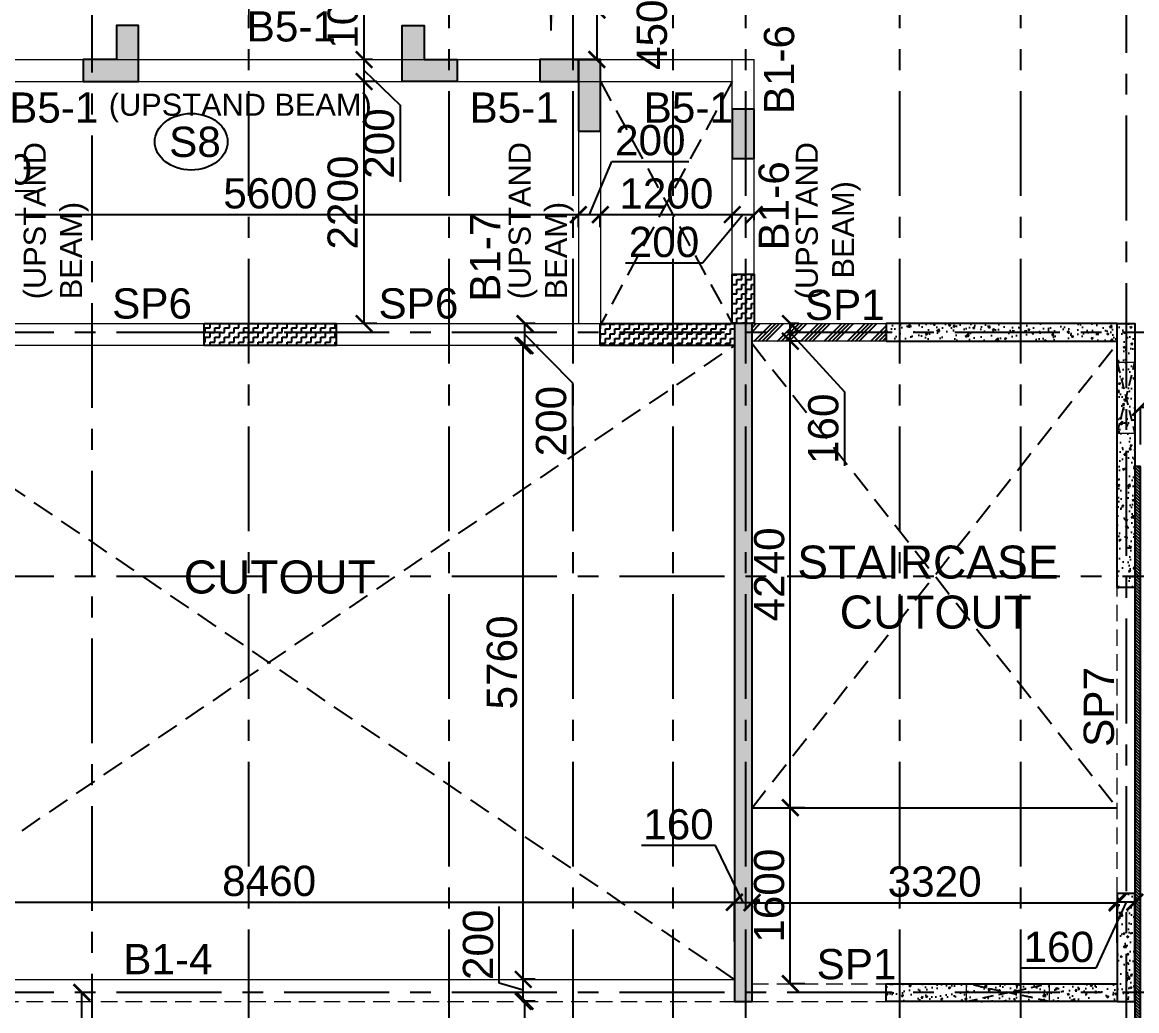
# Model space of a CAD drawing. Header units: inches. Extents: x -1898 to 127651, y -195120 to -109120.
# Drawn here: x 40878 to 51007, y -123235 to -114252 of the extents above; entities that cross this region are included whole.
import ezdxf

# ---------------------------------------------------------------- set-up
doc = ezdxf.new("R2010")
doc.units = ezdxf.units.IN
doc.header["$MEASUREMENT"] = 0
doc.linetypes.add('CENTER', pattern=[50.8, 31.75, -6.35, 6.35, -6.35])
doc.linetypes.add('Hidden', pattern=[3, 2, -1])
for name, color, linetype in [('1', 8, 'Continuous'), ('160 R.C. WALL HAT', 8, 'Continuous'), ('160 R.C.WALL', 6, 'Continuous'), ('2', 5, 'Continuous'), ('200 R.C. WALL', 8, 'Continuous'), ('200THK R.C WALL HAT', 253, 'Continuous'), ('4', 4, 'Continuous'), ('ARROW', 5, 'Continuous'), ('BEAM TEXT', 4, 'Continuous'), ('CUTOUT LINE', 2, 'Continuous'), ('DIM', 251, 'Continuous'), ('GRID', 8, 'CENTER'), ('JKEC COL', 6, 'Continuous'), ('JKEC COL HAT', 2, 'Continuous'), ('NON STRUC R.C.WALL', 6, 'Continuous'), ('SPANRAL BEAM', 3, 'Continuous')]:
    doc.layers.add(name, color=color, linetype=linetype)
for name, color, linetype, lineweight in [('BEAMS', 3, 'Continuous', 0), ('cutout', 2, 'Continuous', 5), ('SLAB CIR', 1, 'Continuous', 25), ('SLAB TXT', 3, 'Continuous', 0), ('text', 4, 'Continuous', 30)]:
    doc.layers.add(name, color=color, linetype=linetype, lineweight=lineweight)
doc.styles.add('T200', font='sanss___.ttf', dxfattribs={"height": 275})
doc.styles.add('T300', font='sanss___.ttf', dxfattribs={"height": 350})
doc.dimstyles.new('T 200', dxfattribs={"dimtxt": 275, "dimasz": 150, "dimexe": 1, "dimexo": 0, "dimgap": 50, "dimtad": 1, "dimdec": 0, "dimrnd": 5, "dimdsep": 46, "dimtxsty": 'T200', "dimblk": 'ARCHTICK', "dimcen": 2.5, "dimdle": 1, "dimclrd": 5, "dimclre": 253, "dimclrt": 1, "dimadec": 0, "dimazin": 0, "dimtfac": 1, "dimtdec": 0, "dimtmove": 2, "dimatfit": 3, "dimfxl": 0, "dimarcsym": 0})
doc.dimstyles.new('T 300', dxfattribs={"dimtxt": 275, "dimasz": 150, "dimexe": 1, "dimexo": 0, "dimgap": 50, "dimtad": 1, "dimdec": 0, "dimrnd": 5, "dimdsep": 46, "dimtxsty": 'T200', "dimblk": 'ARCHTICK', "dimcen": 2.5, "dimdle": 1, "dimclrd": 5, "dimclre": 253, "dimclrt": 4, "dimadec": 0, "dimazin": 0, "dimtfac": 1, "dimtdec": 0, "dimtmove": 2, "dimatfit": 3, "dimfxl": 0, "dimarcsym": 0})
pattern_1 = [(50, (2184721.52, 112605.64), (179.315046, -15.688034), [18.75, -206.25]), (355, (2184721.52, 112605.64), (-34.687833, 188.048033), [15, -165]), (100.451444, (2184736.47, 112604.33), (144.627212, 172.359998), [15.935048, -175.285528]), (46.1842, (2184721.52, 112655.64), (266.810333, -41.37982), [28.125, -309.375]), (96.635635, (2184743.76, 112652.2), (233.665486, 243.52965), [23.902586, -262.92844]), (351.184164, (2184721.52, 112655.64), (233.665486, 243.52965), [22.5, -247.5]), (21, (2184746.52, 112643.14), (149.226763, -100.654723), [18.75, -206.25]), (326, (2184746.52, 112643.14), (60.828833, 181.287511), [15, -165]), (71.451445, (2184758.96, 112634.75), (210.055594, 80.632788), [15.935047, -175.285528]), (37.5, (2184721.524, 112605.64), (3.0399638, 83.2234635), [0, -163, 0, -167.5, 0, -165.625]), (7.5, (2184721.52, 112605.64), (65.7673844, 98.602928), [0, -95.5, 0, -159.25, 0, -63.125]), (327.5, (2184665.774, 112605.64), (133.455609, -5.638718), [0, -62.5, 0, -195, 0, -258.75]), (317.5, (2184640.77, 112605.64), (145.7965423, 25.0262456), [0, -81.25, 0, -129.5, 0, -183.75])]

# ---------------------------------------------------------------- blocks, each defined once
blk = doc.blocks.new('_ARCHTICK')
at = {"color": 0, "linetype": 'ByBlock', "const_width": 0.15}
blk.add_lwpolyline([(-0.5, -0.5), (0.5, 0.5)], dxfattribs=at)
blk = doc.blocks.new('*D24')
at = {"layer": 'Defpoints', "color": 0}
for p in [(47351, -122248), (38892, -122591, 15), (47351, -122606)]:
    blk.add_point(p, dxfattribs=at)
at = {"layer": 'DIM', "color": 5, "lineweight": -2}
blk.add_line((38891, -122248), (47352, -122248), dxfattribs=at)
at = {"layer": 'DIM', "color": 253, "lineweight": -2}
for p, q in [((38892, -122591), (38892, -122247)), ((47351, -122606), (47351, -122247))]:
    blk.add_line(p, q, dxfattribs=at)
at = {"layer": 'DIM', "color": 5, "lineweight": -2, "xscale": 150, "yscale": 150, "zscale": 150, "rotation": 180}
blk.add_blockref('_ARCHTICK', (38892, -122248), dxfattribs=at)
at = {"layer": 'DIM', "color": 5, "lineweight": -2, "xscale": 150, "yscale": 150, "zscale": 150}
blk.add_blockref('_ARCHTICK', (47351, -122248), dxfattribs=at)
at = {"layer": 'DIM', "color": 1, "insert": (43122, -122057), "char_height": 275, "attachment_point": 5, "style": 'T200'}
blk.add_mtext('8460', dxfattribs=at)
blk = doc.blocks.new('*D25')
at = {"layer": 'Defpoints', "color": 0}
for p in [(47511, -122251), (47351, -122606, 15), (47511, -122610, 15)]:
    blk.add_point(p, dxfattribs=at)
at = {"layer": 'DIM', "color": 5, "lineweight": -2}
for p, q in [((47178, -121735), (46506, -121735)), ((47431, -122251), (47178, -121735)), ((47350, -122251), (47512, -122251))]:
    blk.add_line(p, q, dxfattribs=at)
at = {"layer": 'DIM', "color": 253, "lineweight": -2}
for p, q in [((47351, -122606), (47351, -122250)), ((47511, -122610), (47511, -122250))]:
    blk.add_line(p, q, dxfattribs=at)
at = {"layer": 'DIM', "color": 5, "lineweight": -2, "xscale": 150, "yscale": 150, "zscale": 150, "rotation": 180}
blk.add_blockref('_ARCHTICK', (47351, -122251), dxfattribs=at)
at = {"layer": 'DIM', "color": 5, "lineweight": -2, "xscale": 150, "yscale": 150, "zscale": 150}
blk.add_blockref('_ARCHTICK', (47511, -122251), dxfattribs=at)
at = {"layer": 'DIM', "color": 1, "insert": (46842, -121543), "char_height": 275, "attachment_point": 5, "style": 'T200'}
blk.add_mtext('160', dxfattribs=at)
blk = doc.blocks.new('*D26')
at = {"layer": 'Defpoints', "color": 0}
for p in [(50831, -122255), (47511, -122610, 15), (50831, -122617, 15)]:
    blk.add_point(p, dxfattribs=at)
at = {"layer": 'DIM', "color": 5, "lineweight": -2}
blk.add_line((47510, -122255), (50832, -122255), dxfattribs=at)
at = {"layer": 'DIM', "color": 253, "lineweight": -2}
for p, q in [((47511, -122610), (47511, -122254)), ((50831, -122617), (50831, -122254))]:
    blk.add_line(p, q, dxfattribs=at)
at = {"layer": 'DIM', "color": 5, "lineweight": -2, "xscale": 150, "yscale": 150, "zscale": 150, "rotation": 180}
blk.add_blockref('_ARCHTICK', (47511, -122255), dxfattribs=at)
at = {"layer": 'DIM', "color": 5, "lineweight": -2, "xscale": 150, "yscale": 150, "zscale": 150}
blk.add_blockref('_ARCHTICK', (50831, -122255), dxfattribs=at)
at = {"layer": 'DIM', "color": 1, "insert": (49171, -122063), "char_height": 275, "attachment_point": 5, "style": 'T200'}
blk.add_mtext('3320', dxfattribs=at)
blk = doc.blocks.new('*D70')
at = {"layer": 'Defpoints', "color": 0}
for p in [(50831, -122248), (50831, -122591, 15), (50991, -122577, 15)]:
    blk.add_point(p, dxfattribs=at)
at = {"layer": 'DIM', "color": 5, "lineweight": -2}
for p, q in [((50911, -122248), (50635, -122849)), ((50992, -122248), (50830, -122248)), ((50635, -122849), (49963, -122849))]:
    blk.add_line(p, q, dxfattribs=at)
at = {"layer": 'DIM', "color": 253, "lineweight": -2}
for p, q in [((50831, -122591), (50831, -122247)), ((50991, -122577), (50991, -122247))]:
    blk.add_line(p, q, dxfattribs=at)
at = {"layer": 'DIM', "color": 5, "lineweight": -2, "xscale": 150, "yscale": 150, "zscale": 150, "rotation": 180}
blk.add_blockref('_ARCHTICK', (50831, -122248), dxfattribs=at)
at = {"layer": 'DIM', "color": 5, "lineweight": -2, "xscale": 150, "yscale": 150, "zscale": 150}
blk.add_blockref('_ARCHTICK', (50991, -122248), dxfattribs=at)
at = {"layer": 'DIM', "color": 1, "insert": (50299, -122657), "char_height": 275, "attachment_point": 5, "style": 'T200'}
blk.add_mtext('160', dxfattribs=at)
blk = doc.blocks.new('*D619')
at = {"layer": 'Defpoints', "color": 0}
for p in [(51041, -117752), (51041, -118090, -15), (51201, -118290, 15)]:
    blk.add_point(p, dxfattribs=at)
at = {"layer": 'DIM', "color": 5, "lineweight": -2}
for p, q in [((51121, -117752), (51505, -117070)), ((51505, -117070), (52177, -117070)), ((51202, -117752), (51040, -117752))]:
    blk.add_line(p, q, dxfattribs=at)
at = {"layer": 'DIM', "color": 253, "lineweight": -2}
for p, q in [((51041, -118090), (51041, -117751)), ((51201, -118290), (51201, -117751))]:
    blk.add_line(p, q, dxfattribs=at)
at = {"layer": 'DIM', "color": 5, "lineweight": -2, "xscale": 150, "yscale": 150, "zscale": 150, "rotation": 180}
blk.add_blockref('_ARCHTICK', (51041, -117752), dxfattribs=at)
at = {"layer": 'DIM', "color": 5, "lineweight": -2, "xscale": 150, "yscale": 150, "zscale": 150}
blk.add_blockref('_ARCHTICK', (51201, -117752), dxfattribs=at)
at = {"layer": 'DIM', "color": 1, "insert": (51841, -116878), "char_height": 275, "attachment_point": 5, "style": 'T200'}
blk.add_mtext('160', dxfattribs=at)
blk = doc.blocks.new('*D631')
at = {"layer": 'Defpoints', "color": 0}
for p in [(45447, -123150), (45540, -123150, 15), (45522, -125150, 15)]:
    blk.add_point(p, dxfattribs=at)
at = {"layer": 'DIM', "color": 253, "lineweight": -2}
for p, q in [((45540, -123150), (45446, -123150)), ((45522, -125150), (45446, -125150))]:
    blk.add_line(p, q, dxfattribs=at)
at = {"layer": 'DIM', "color": 5, "lineweight": -2}
blk.add_line((45447, -125151), (45447, -123149), dxfattribs=at)
at = {"layer": 'DIM', "color": 5, "lineweight": -2, "xscale": 150, "yscale": 150, "zscale": 150}
for p, rotation in [((45447, -123150), 90), ((45447, -125150), 270)]:
    blk.add_blockref('_ARCHTICK', p, dxfattribs=dict(at, rotation=rotation))
at = {"layer": 'DIM', "color": 1, "insert": (45255, -124150), "char_height": 275, "attachment_point": 5, "rotation": 90, "style": 'T200'}
blk.add_mtext('2000', dxfattribs=at)
blk = doc.blocks.new('*D632')
at = {"layer": 'Defpoints', "color": 0}
for p in [(45431, -122950), (45540, -122950, 15), (45540, -123150, 15)]:
    blk.add_point(p, dxfattribs=at)
at = {"layer": 'DIM', "color": 5, "lineweight": -2}
for p, q in [((45214, -122985), (45214, -122287)), ((45431, -123151), (45431, -122949)), ((45431, -123050), (45214, -122985))]:
    blk.add_line(p, q, dxfattribs=at)
at = {"layer": 'DIM', "color": 253, "lineweight": -2}
for p, q in [((45540, -122950), (45430, -122950)), ((45540, -123150), (45430, -123150))]:
    blk.add_line(p, q, dxfattribs=at)
at = {"layer": 'DIM', "color": 5, "lineweight": -2, "xscale": 150, "yscale": 150, "zscale": 150}
for p, rotation in [((45431, -122950), 90), ((45431, -123150), 270)]:
    blk.add_blockref('_ARCHTICK', p, dxfattribs=dict(at, rotation=rotation))
at = {"layer": 'DIM', "color": 1, "insert": (45022, -122636), "char_height": 275, "attachment_point": 5, "rotation": 90, "style": 'T200'}
blk.add_mtext('200', dxfattribs=at)
blk = doc.blocks.new('*D633')
at = {"layer": 'Defpoints', "color": 0}
for p in [(45431, -117190), (45570, -117190, 15), (45540, -122950, 15)]:
    blk.add_point(p, dxfattribs=at)
at = {"layer": 'DIM', "color": 253, "lineweight": -2}
for p, q in [((45570, -117190), (45430, -117190)), ((45540, -122950), (45430, -122950))]:
    blk.add_line(p, q, dxfattribs=at)
at = {"layer": 'DIM', "color": 5, "lineweight": -2}
blk.add_line((45431, -122951), (45431, -117189), dxfattribs=at)
at = {"layer": 'DIM', "color": 5, "lineweight": -2, "xscale": 150, "yscale": 150, "zscale": 150}
for p, rotation in [((45431, -117190), 90), ((45431, -122950), 270)]:
    blk.add_blockref('_ARCHTICK', p, dxfattribs=dict(at, rotation=rotation))
at = {"layer": 'DIM', "color": 1, "insert": (45239, -120070), "char_height": 275, "attachment_point": 5, "rotation": 90, "style": 'T200'}
blk.add_mtext('5760', dxfattribs=at)
blk = doc.blocks.new('*D634')
at = {"layer": 'Defpoints', "color": 0}
for p in [(45447, -116990), (45541, -116990, 15), (45570, -117190, 15)]:
    blk.add_point(p, dxfattribs=at)
at = {"layer": 'DIM', "color": 253, "lineweight": -2}
for p, q in [((45541, -116990), (45446, -116990)), ((45570, -117190), (45446, -117190))]:
    blk.add_line(p, q, dxfattribs=at)
at = {"layer": 'DIM', "color": 5, "lineweight": -2}
for p, q in [((45447, -117191), (45447, -116989)), ((45447, -117090), (45878, -117528)), ((45878, -117528), (45878, -118227))]:
    blk.add_line(p, q, dxfattribs=at)
at = {"layer": 'DIM', "color": 5, "lineweight": -2, "xscale": 150, "yscale": 150, "zscale": 150}
for p, rotation in [((45447, -116990), 90), ((45447, -117190), 270)]:
    blk.add_blockref('_ARCHTICK', p, dxfattribs=dict(at, rotation=rotation))
at = {"layer": 'DIM', "color": 1, "insert": (45686, -117877), "char_height": 275, "attachment_point": 5, "rotation": 90, "style": 'T200'}
blk.add_mtext('200', dxfattribs=at)
blk = doc.blocks.new('*D635')
at = {"layer": 'Defpoints', "color": 0}
for p in [(47859, -121390), (47992, -121390, 15), (47992, -122990, 15)]:
    blk.add_point(p, dxfattribs=at)
at = {"layer": 'DIM', "color": 253, "lineweight": -2}
for p, q in [((47992, -121390), (47858, -121390)), ((47992, -122990), (47858, -122990))]:
    blk.add_line(p, q, dxfattribs=at)
at = {"layer": 'DIM', "color": 5, "lineweight": -2}
blk.add_line((47859, -122991), (47859, -121389), dxfattribs=at)
at = {"layer": 'DIM', "color": 5, "lineweight": -2, "xscale": 150, "yscale": 150, "zscale": 150}
for p, rotation in [((47859, -121390), 90), ((47859, -122990), 270)]:
    blk.add_blockref('_ARCHTICK', p, dxfattribs=dict(at, rotation=rotation))
at = {"layer": 'DIM', "color": 1, "insert": (47667, -122190), "char_height": 275, "attachment_point": 5, "rotation": 90, "style": 'T200'}
blk.add_mtext('1600', dxfattribs=at)
blk = doc.blocks.new('*D636')
at = {"layer": 'Defpoints', "color": 0}
for p in [(47859, -117150), (47947, -117150, 15), (47992, -121390, 15)]:
    blk.add_point(p, dxfattribs=at)
at = {"layer": 'DIM', "color": 253, "lineweight": -2}
for p, q in [((47947, -117150), (47858, -117150)), ((47992, -121390), (47858, -121390))]:
    blk.add_line(p, q, dxfattribs=at)
at = {"layer": 'DIM', "color": 5, "lineweight": -2}
blk.add_line((47859, -121391), (47859, -117149), dxfattribs=at)
at = {"layer": 'DIM', "color": 5, "lineweight": -2, "xscale": 150, "yscale": 150, "zscale": 150}
for p, rotation in [((47859, -117150), 90), ((47859, -121390), 270)]:
    blk.add_blockref('_ARCHTICK', p, dxfattribs=dict(at, rotation=rotation))
at = {"layer": 'DIM', "color": 1, "insert": (47668, -119270), "char_height": 275, "attachment_point": 5, "rotation": 90, "style": 'T200'}
blk.add_mtext('4240', dxfattribs=at)
blk = doc.blocks.new('*D637')
at = {"layer": 'Defpoints', "color": 0}
for p in [(47859, -116990), (47935, -116990, 15), (47947, -117150, 15)]:
    blk.add_point(p, dxfattribs=at)
at = {"layer": 'DIM', "color": 253, "lineweight": -2}
for p, q in [((47935, -116990), (47858, -116990)), ((47947, -117150), (47858, -117150))]:
    blk.add_line(p, q, dxfattribs=at)
at = {"layer": 'DIM', "color": 5, "lineweight": -2}
for p, q in [((47859, -117151), (47859, -116989)), ((47859, -117070), (48352, -117610)), ((48352, -117610), (48352, -118282))]:
    blk.add_line(p, q, dxfattribs=at)
at = {"layer": 'DIM', "color": 5, "lineweight": -2, "xscale": 150, "yscale": 150, "zscale": 150}
for p, rotation in [((47859, -116990), 90), ((47859, -117150), 270)]:
    blk.add_blockref('_ARCHTICK', p, dxfattribs=dict(at, rotation=rotation))
at = {"layer": 'DIM', "color": 1, "insert": (48160, -117946), "char_height": 275, "attachment_point": 5, "rotation": 90, "style": 'T200'}
blk.add_mtext('160', dxfattribs=at)
blk = doc.blocks.new('*D649')
at = {"layer": 'Defpoints', "color": 0}
for p in [(41420, -123070), (41509, -123070, 15), (41509, -125150, 15)]:
    blk.add_point(p, dxfattribs=at)
at = {"layer": 'DIM', "color": 253, "lineweight": -2}
for p, q in [((41509, -123070), (41419, -123070)), ((41509, -125150), (41419, -125150))]:
    blk.add_line(p, q, dxfattribs=at)
at = {"layer": 'DIM', "color": 5, "lineweight": -2}
for p, q in [((41420, -125151), (41420, -123069)), ((41420, -124110), (41928, -124289)), ((41928, -124289), (41928, -125197))]:
    blk.add_line(p, q, dxfattribs=at)
at = {"layer": 'DIM', "color": 5, "lineweight": -2, "xscale": 150, "yscale": 150, "zscale": 150}
for p, rotation in [((41420, -123070), 90), ((41420, -125150), 270)]:
    blk.add_blockref('_ARCHTICK', p, dxfattribs=dict(at, rotation=rotation))
at = {"layer": 'DIM', "color": 1, "insert": (41736, -124743), "char_height": 275, "attachment_point": 5, "rotation": 90, "style": 'T200'}
blk.add_mtext('2080', dxfattribs=at)
blk = doc.blocks.new('A$C1E2D4D93')
at = {"layer": 'JKEC COL', "elevation": 0}
blk.add_lwpolyline([(35423, 15880), (34923, 15880), (34923, 16390), (35123, 16390), (35123, 16080), (35423, 16080), (35423, 15880)], dxfattribs=at)
blk = doc.blocks.new('*D822')
at = {"layer": 'Defpoints', "color": 0}
for p in [(40331, -115885, 15), (45933, -116000), (45933, -116025, 15)]:
    blk.add_point(p, dxfattribs=at)
at = {"layer": 'DIM', "color": 253, "lineweight": -2}
for p, q in [((40331, -115885), (40331, -116001)), ((45933, -116025), (45933, -115999))]:
    blk.add_line(p, q, dxfattribs=at)
at = {"layer": 'DIM', "color": 5, "lineweight": -2}
blk.add_line((40330, -116000), (45934, -116000), dxfattribs=at)
at = {"layer": 'DIM', "color": 5, "lineweight": -2, "xscale": 150, "yscale": 150, "zscale": 150, "rotation": 180}
blk.add_blockref('_ARCHTICK', (40331, -116000), dxfattribs=at)
at = {"layer": 'DIM', "color": 5, "lineweight": -2, "xscale": 150, "yscale": 150, "zscale": 150}
blk.add_blockref('_ARCHTICK', (45933, -116000), dxfattribs=at)
at = {"layer": 'DIM', "color": 1, "insert": (43132, -115808), "char_height": 275, "attachment_point": 5, "style": 'T200'}
blk.add_mtext('5600', dxfattribs=at)
blk = doc.blocks.new('*D823')
at = {"layer": 'Defpoints', "color": 0}
for p in [(47331, -116060, 15), (47531, -116000), (47531, -116051, 15)]:
    blk.add_point(p, dxfattribs=at)
at = {"layer": 'DIM', "color": 5, "lineweight": -2}
for p, q in [((47431, -116000), (47060, -116442)), ((47330, -116000), (47532, -116000)), ((47060, -116442), (46361, -116442))]:
    blk.add_line(p, q, dxfattribs=at)
at = {"layer": 'DIM', "color": 253, "lineweight": -2}
for p, q in [((47331, -116060), (47331, -115999)), ((47531, -116051), (47531, -115999))]:
    blk.add_line(p, q, dxfattribs=at)
at = {"layer": 'DIM', "color": 5, "lineweight": -2, "xscale": 150, "yscale": 150, "zscale": 150, "rotation": 180}
blk.add_blockref('_ARCHTICK', (47331, -116000), dxfattribs=at)
at = {"layer": 'DIM', "color": 5, "lineweight": -2, "xscale": 150, "yscale": 150, "zscale": 150}
blk.add_blockref('_ARCHTICK', (47531, -116000), dxfattribs=at)
at = {"layer": 'DIM', "color": 1, "insert": (46711, -116250), "char_height": 275, "attachment_point": 5, "style": 'T200'}
blk.add_mtext('200', dxfattribs=at)
blk = doc.blocks.new('*D824')
at = {"layer": 'Defpoints', "color": 0}
for p in [(43984, -114790), (44100, -114790, 15), (44100, -116990, 15)]:
    blk.add_point(p, dxfattribs=at)
at = {"layer": 'DIM', "color": 253, "lineweight": -2}
for p, q in [((44100, -114790), (43983, -114790)), ((44100, -116990), (43983, -116990))]:
    blk.add_line(p, q, dxfattribs=at)
at = {"layer": 'DIM', "color": 5, "lineweight": -2}
blk.add_line((43984, -116991), (43984, -114789), dxfattribs=at)
at = {"layer": 'DIM', "color": 5, "lineweight": -2, "xscale": 150, "yscale": 150, "zscale": 150}
for p, rotation in [((43984, -114790), 90), ((43984, -116990), 270)]:
    blk.add_blockref('_ARCHTICK', p, dxfattribs=dict(at, rotation=rotation))
at = {"layer": 'DIM', "color": 1, "insert": (43792, -115890), "char_height": 275, "attachment_point": 5, "rotation": 90, "style": 'T200'}
blk.add_mtext('2200', dxfattribs=at)
blk = doc.blocks.new('*D825')
at = {"layer": 'Defpoints', "color": 0}
for p in [(43984, -114590), (44061, -114590, 15), (44100, -114790, 15)]:
    blk.add_point(p, dxfattribs=at)
at = {"layer": 'DIM', "color": 253, "lineweight": -2}
for p, q in [((44061, -114590), (43983, -114590)), ((44100, -114790), (43983, -114790))]:
    blk.add_line(p, q, dxfattribs=at)
at = {"layer": 'DIM', "color": 5, "lineweight": -2}
for p, q in [((43984, -114791), (43984, -114589)), ((43984, -114690), (44313, -115005)), ((44313, -115005), (44313, -115703))]:
    blk.add_line(p, q, dxfattribs=at)
at = {"layer": 'DIM', "color": 5, "lineweight": -2, "xscale": 150, "yscale": 150, "zscale": 150}
for p, rotation in [((43984, -114590), 90), ((43984, -114790), 270)]:
    blk.add_blockref('_ARCHTICK', p, dxfattribs=dict(at, rotation=rotation))
at = {"layer": 'DIM', "color": 1, "insert": (44122, -115354), "char_height": 275, "attachment_point": 5, "rotation": 90, "style": 'T200'}
blk.add_mtext('200', dxfattribs=at)
blk = doc.blocks.new('*D826')
at = {"layer": 'Defpoints', "color": 0}
for p in [(43984, -113540), (44099, -113540, 15), (44061, -114590, 15)]:
    blk.add_point(p, dxfattribs=at)
at = {"layer": 'DIM', "color": 253, "lineweight": -2}
for p, q in [((44099, -113540), (43983, -113540)), ((44061, -114590), (43983, -114590))]:
    blk.add_line(p, q, dxfattribs=at)
at = {"layer": 'DIM', "color": 5, "lineweight": -2}
blk.add_line((43984, -114591), (43984, -113539), dxfattribs=at)
at = {"layer": 'DIM', "color": 5, "lineweight": -2, "xscale": 150, "yscale": 150, "zscale": 150}
for p, rotation in [((43984, -113540), 90), ((43984, -114590), 270)]:
    blk.add_blockref('_ARCHTICK', p, dxfattribs=dict(at, rotation=rotation))
at = {"layer": 'DIM', "color": 1, "insert": (43792, -114065), "char_height": 275, "attachment_point": 5, "rotation": 90, "style": 'T200'}
blk.add_mtext('1050', dxfattribs=at)
blk = doc.blocks.new('*D831')
at = {"layer": 'Defpoints', "color": 0}
for p in [(45882, -114140, 15), (45882, -114590, 15), (46101, -114590)]:
    blk.add_point(p, dxfattribs=at)
at = {"layer": 'DIM', "color": 253, "lineweight": -2}
for p, q in [((45882, -114140), (46102, -114140)), ((45882, -114590), (46102, -114590))]:
    blk.add_line(p, q, dxfattribs=at)
at = {"layer": 'DIM', "color": 5, "lineweight": -2}
blk.add_line((46101, -114139), (46101, -114591), dxfattribs=at)
at = {"layer": 'DIM', "color": 5, "lineweight": -2, "xscale": 150, "yscale": 150, "zscale": 150}
for p, rotation in [((46101, -114140), 90), ((46101, -114590), 270)]:
    blk.add_blockref('_ARCHTICK', p, dxfattribs=dict(at, rotation=rotation))
at = {"layer": 'DIM', "color": 1, "insert": (46602, -114365), "char_height": 275, "attachment_point": 5, "rotation": 90, "style": 'T200'}
blk.add_mtext('450', dxfattribs=at)
blk = doc.blocks.new('*D838')
at = {"layer": 'Defpoints', "color": 0}
for p in [(40331, -116000), (40331, -116115, 15), (40131, -116206, 15)]:
    blk.add_point(p, dxfattribs=at)
at = {"layer": 'DIM', "color": 5, "lineweight": -2}
for p, q in [((40231, -116000), (40296, -115783)), ((40296, -115783), (40995, -115783)), ((40130, -116000), (40332, -116000))]:
    blk.add_line(p, q, dxfattribs=at)
at = {"layer": 'DIM', "color": 253, "lineweight": -2}
for p, q in [((40131, -116206), (40131, -115999)), ((40331, -116115), (40331, -115999))]:
    blk.add_line(p, q, dxfattribs=at)
at = {"layer": 'DIM', "color": 5, "lineweight": -2, "xscale": 150, "yscale": 150, "zscale": 150, "rotation": 180}
blk.add_blockref('_ARCHTICK', (40131, -116000), dxfattribs=at)
at = {"layer": 'DIM', "color": 5, "lineweight": -2, "xscale": 150, "yscale": 150, "zscale": 150}
blk.add_blockref('_ARCHTICK', (40331, -116000), dxfattribs=at)
at = {"layer": 'DIM', "color": 1, "insert": (40646, -115591), "char_height": 275, "attachment_point": 5, "style": 'T200'}
blk.add_mtext('200', dxfattribs=at)
blk = doc.blocks.new('*D839')
at = {"layer": 'Defpoints', "color": 0}
for p in [(46132, -116000), (45933, -116115, 15), (46132, -116115, 15)]:
    blk.add_point(p, dxfattribs=at)
at = {"layer": 'DIM', "color": 5, "lineweight": -2}
for p, q in [((46033, -116000), (46237, -115516)), ((46237, -115516), (46935, -115516)), ((45932, -116000), (46133, -116000))]:
    blk.add_line(p, q, dxfattribs=at)
at = {"layer": 'DIM', "color": 253, "lineweight": -2}
for p, q in [((45933, -116115), (45933, -115999)), ((46132, -116115), (46132, -115999))]:
    blk.add_line(p, q, dxfattribs=at)
at = {"layer": 'DIM', "color": 5, "lineweight": -2, "xscale": 150, "yscale": 150, "zscale": 150, "rotation": 180}
blk.add_blockref('_ARCHTICK', (45933, -116000), dxfattribs=at)
at = {"layer": 'DIM', "color": 5, "lineweight": -2, "xscale": 150, "yscale": 150, "zscale": 150}
blk.add_blockref('_ARCHTICK', (46132, -116000), dxfattribs=at)
at = {"layer": 'DIM', "color": 1, "insert": (46586, -115325), "char_height": 275, "attachment_point": 5, "style": 'T200'}
blk.add_mtext('200', dxfattribs=at)
blk = doc.blocks.new('*D840')
at = {"layer": 'Defpoints', "color": 0}
for p in [(47331, -116000), (46132, -116115, 15), (47331, -116119)]:
    blk.add_point(p, dxfattribs=at)
at = {"layer": 'DIM', "color": 5, "lineweight": -2}
blk.add_line((46131, -116000), (47332, -116000), dxfattribs=at)
at = {"layer": 'DIM', "color": 253, "lineweight": -2}
for p, q in [((46132, -116115), (46132, -115999)), ((47331, -116119), (47331, -115999))]:
    blk.add_line(p, q, dxfattribs=at)
at = {"layer": 'DIM', "color": 5, "lineweight": -2, "xscale": 150, "yscale": 150, "zscale": 150, "rotation": 180}
blk.add_blockref('_ARCHTICK', (46132, -116000), dxfattribs=at)
at = {"layer": 'DIM', "color": 5, "lineweight": -2, "xscale": 150, "yscale": 150, "zscale": 150}
blk.add_blockref('_ARCHTICK', (47331, -116000), dxfattribs=at)
at = {"layer": 'DIM', "color": 1, "insert": (46732, -115809), "char_height": 275, "attachment_point": 5, "style": 'T200'}
blk.add_mtext('1200', dxfattribs=at)

msp = doc.modelspace()

# ---------------------------------------------------------------- hatches: boundary and pattern name
at = {"layer": '160 R.C. WALL HAT'}
h = msp.add_hatch(dxfattribs=at)
h.set_pattern_fill('AR-CONC', color=256, scale=25)
h.set_pattern_definition(pattern_1)
h.paths.add_polyline_path([(47510.9, -116990.3), (47350.9, -116990.3), (47351, -123150.2), (47511, -123150.2)])
h = msp.add_hatch(dxfattribs=at)
h.set_pattern_fill('AR-CONC', color=256, scale=25)
h.set_pattern_definition([(50, (2184721.52, 112625.64), (179.315046, -15.688034), [18.75, -206.25]), (355, (2184721.52, 112625.64), (-34.687833, 188.048033), [15, -165]), (100.451444, (2184736.47, 112624.33), (144.627212, 172.359998), [15.935048, -175.285528]), (46.1842, (2184721.52, 112675.64), (266.810333, -41.37982), [28.125, -309.375]), (96.635635, (2184743.76, 112672.2), (233.665486, 243.52965), [23.902586, -262.92844]), (351.184164, (2184721.52, 112675.64), (233.665486, 243.52965), [22.5, -247.5]), (21, (2184746.52, 112663.14), (149.226763, -100.654723), [18.75, -206.25]), (326, (2184746.52, 112663.14), (60.828833, 181.287511), [15, -165]), (71.451445, (2184758.96, 112654.75), (210.055594, 80.632788), [15.935047, -175.285528]), (37.5, (2184721.524, 112625.64), (3.0399638, 83.2234635), [0, -163, 0, -167.5, 0, -165.625]), (7.5, (2184721.52, 112625.64), (65.7673844, 98.602928), [0, -95.5, 0, -159.25, 0, -63.125]), (327.5, (2184665.774, 112625.64), (133.455609, -5.638718), [0, -62.5, 0, -195, 0, -258.75]), (317.5, (2184640.77, 112625.64), (145.7965423, 25.0262456), [0, -81.25, 0, -129.5, 0, -183.75])])
h.paths.add_polyline_path([(50831, -116990.3), (48730.8, -116990.3), (48730.8, -117150.3), (50831, -117150.3)])
h = msp.add_hatch(dxfattribs=at)
h.set_pattern_fill('AR-CONC', color=256, scale=25)
h.set_pattern_definition(pattern_1)
h.paths.add_polyline_path([(50831, -119390.2), (50991, -119390.2), (50991, -116990.3), (50831, -116990.3)])
h = msp.add_hatch(dxfattribs=at)
h.set_pattern_fill('AR-CONC', color=256, scale=25)
h.set_pattern_definition(pattern_1)
h.paths.add_polyline_path([(50991, -122170.2), (50831, -122170.2), (50831, -123150.2), (50991, -123150.2)])
h = msp.add_hatch(dxfattribs=at)
h.set_pattern_fill('AR-CONC', color=256, scale=25)
h.set_pattern_definition(pattern_1)
h.paths.add_polyline_path([(48730.8, -122990.2), (48730.8, -123150.2), (50831, -123150.2), (50831, -122990.2)])
at = {"layer": '2'}
h = msp.add_hatch(dxfattribs=at)
h.set_pattern_fill('ANSI31', color=1, scale=150, style=0)
h.set_pattern_definition([(135, (89513.378, 0), (13.2582521, 13.2582521), [])])
h.paths.add_polyline_path([(51041, -118290.2), (50991, -118290.2), (50991, -124950.2), (51041, -124950.2)])
at = {"layer": '200THK R.C WALL HAT'}
h = msp.add_hatch(dxfattribs=at)
h.set_pattern_fill('ZIGZAG', color=256, scale=350, style=0)
h.set_pattern_definition([(0, (2349979.944, -240971.21), (43.75, 43.75), [43.75, -43.75]), (90, (2350023.694, -240971.21), (-43.75, 43.75), [43.75, -43.75])])
h.paths.add_polyline_path([(47530.8, -116990.3), (47330.8, -116990.3), (47330.8, -116540.3), (47530.8, -116540.3)])
h = msp.add_hatch(dxfattribs=at)
h.set_pattern_fill('ZIGZAG', color=256, scale=350, style=0)
h.set_pattern_definition([(0, (2349960.05, -240971.21), (43.75, 43.75), [43.75, -43.75]), (90, (2350003.8, -240971.21), (-43.75, 43.75), [43.75, -43.75])])
h.paths.add_polyline_path([(42532.1, -116990.3), (43731.7, -116990.3), (43731.7, -117190.3), (42532.1, -117190.3)])
h = msp.add_hatch(dxfattribs=at)
h.set_pattern_fill('ZIGZAG', color=256, scale=350, style=0)
h.set_pattern_definition([(0, (2184721.524, 112605.637), (43.75, 43.75), [43.75, -43.75]), (90, (2184765.274, 112605.637), (-43.75, 43.75), [43.75, -43.75])])
h.paths.add_polyline_path([(46131.7, -116990.3), (47350.9, -116990.3), (47350.9, -117190.3), (46131.7, -117190.3)])
at = {"layer": 'JKEC COL HAT'}
for points in [[(41432.4, -114790.3), (41932.8, -114790.3), (41932.8, -114280.3), (41732.8, -114280.3), (41732.8, -114590.3), (41432.4, -114590.3)], [(44830.8, -114790.3), (44330.4, -114790.3), (44330.4, -114280.3), (44530.4, -114280.3), (44530.4, -114590.3), (44830.8, -114590.3)], [(45932.7, -114590.3), (45582.3, -114590.3), (45582.3, -114790.3), (45932.7, -114790.3)], [(45932.7, -115240.3), (46132.3, -115240.3), (46132.3, -114590.3), (45932.7, -114590.3)], [(47330.8, -115490.3), (47530.8, -115490.3), (47530.8, -115040.3), (47330.8, -115040.3)]]:
    msp.add_hatch(color=256, dxfattribs=at).paths.add_polyline_path(points)
at = {"layer": 'NON STRUC R.C.WALL'}
h = msp.add_hatch(dxfattribs=at)
h.set_pattern_fill('ANSI34', color=1, scale=200)
h.set_pattern_definition([(45, (47531, -117150.27), (-106.066, 106.066), []), (45, (47566.35, -117150.27), (-106.066, 106.066), []), (45, (47601.7, -117150.27), (-106.066, 106.066), []), (45, (47637.06, -117150.27), (-106.066, 106.066), [])])
h.paths.add_polyline_path([(47510.9, -117150.3), (48730.8, -117150.3), (48730.8, -116990.3), (47510.9, -116990.3)])

# ---------------------------------------------------------------- linework, layer by layer
at = {"layer": '1', "linetype": 'Hidden', "ltscale": 100}
for p, q in [((46132.6, -114790.3, 14.7), (47331.1, -116990.3, 14.7)), ((47330.5, -114790.3, 14.7), (46141.1, -116990.3, 14.7)), ((38892.4, -122950.2, 14.7), (47350.9, -117190.3, 14.7)), ((47351, -122950.2, 14.7), (38892.4, -117190.3, 14.7)), ((47510.9, -117170.3, 14.7), (50831, -121390.3, 14.7)), ((47511, -121390.3, 14.7), (50831, -117170.3, 14.7))]:
    msp.add_line(p, q, dxfattribs=at)
at = {"layer": '160 R.C.WALL'}
msp.add_line((48730.8, -116990.3, 14.7), (48730.8, -117150.3, 14.7), dxfattribs=at)
at = {"layer": '160 R.C.WALL', "elevation": 14.7}
for points in [[(47510.9, -116990.3), (47350.9, -116990.3), (47351, -123150.2), (47511, -123150.2)], [(48730.8, -117150.3), (50831, -117150.3), (50831, -116990.3), (48730.8, -116990.3)], [(50991, -119390.2), (50831, -119390.2), (50831, -116990.3), (50991, -116990.3)], [(50991, -122170.2), (50831, -122170.2), (50831, -123150.2), (50991, -123150.2)], [(50831, -123150.2), (48731, -123150.2), (48731, -122990.2), (50831, -122990.2)]]:
    msp.add_lwpolyline(points, close=True, dxfattribs=at)
at = {"layer": '2', "color": 1, "elevation": 14.7}
msp.add_lwpolyline([(51041, -118290.2), (50991, -118290.2), (50991, -124950.2), (51041, -124950.2)], close=True, dxfattribs=at)
at = {"layer": '200 R.C. WALL', "color": 6, "elevation": 14.7}
for points in [[(47530.8, -116990.3), (47330.8, -116990.3), (47330.8, -116540.3), (47530.8, -116540.3)], [(42532.1, -116990.3), (43731.7, -116990.3), (43731.7, -117190.3), (42532.1, -117190.3)], [(46131.7, -116990.3), (47350.9, -116990.3), (47350.9, -117190.3), (46131.7, -117190.3)]]:
    msp.add_lwpolyline(points, close=True, dxfattribs=at)
at = {"layer": '4'}
msp.add_line((47511, -121390.3, 14.7), (50831, -121390.3, 14.7), dxfattribs=at)
at = {"layer": '4', "elevation": 14.7}
msp.add_lwpolyline([(44700.5, -113540.3), (44700.5, -114140.3), (45882.3, -114140.3), (45882.3, -114590.3)], dxfattribs=at)
at = {"layer": 'BEAMS', "color": 4, "linetype": 'Continuous', "ltscale": 0.01}
for p, q in [((40380.9, -114590.3, 14.7), (45882.3, -114590.3, 14.7)), ((45882.3, -114590.3, 14.7), (47530.8, -114590.3, 14.7)), ((47330.8, -116540.3, 14.7), (47330.8, -114590.3, 14.7)), ((47530.8, -116540.3, 14.7), (47530.8, -114590.3, 14.7)), ((38933, -114790.3, 14.7), (47330.8, -114790.3, 14.7)), ((45932.7, -115240.3, 14.7), (45932.7, -116990.3, 14.7)), ((46132.3, -115240.3, 14.7), (46132.3, -116990.3, 14.7)), ((40122.4, -116990.3, 14.7), (42532.1, -116990.3, 14.7)), ((43727.4, -116990.3, 14.7), (46131.7, -116990.3, 14.7)), ((47510.9, -116990.3, 14.7), (48730.8, -116990.3, 14.7)), ((47510.9, -117150.3, 14.7), (47510.9, -116990.3, 14.7)), ((42532.1, -117190.3, 14.7), (40122.4, -117190.3, 14.7)), ((46131.7, -117190.3, 14.7), (43727.4, -117190.3, 14.7)), ((48730.8, -117150.3, 14.7), (47510.9, -117150.3, 14.7)), ((50991, -122170.2, 14.7), (50991, -119390.2, 14.7)), ((38892.4, -122950.2, 14.7), (47351, -122950.2, 14.7))]:
    msp.add_line(p, q, dxfattribs=at)
at = {"layer": 'BEAMS', "linetype": 'Hidden', "ltscale": 75}
for p, q in [((50831, -122170.2, 14.7), (50831, -119390.2, 14.7)), ((47511, -122990.2, 14.7), (48731, -122990.2, 14.7)), ((38892.4, -123150.2, 14.7), (47351, -123150.1, 14.7)), ((47511, -123150.2, 14.7), (48731, -123150.2, 14.7))]:
    msp.add_line(p, q, dxfattribs=at)
at = {"layer": 'cutout'}
msp.add_lwpolyline([(50831, -117340.5), (50991, -117340.5), (50991, -117990.5), (50831, -117990.5)], close=True, dxfattribs=at)
at = {"layer": 'cutout', "elevation": 14.7}
msp.add_lwpolyline([(50211.4, -123150.2), (49461.4, -123150.2), (49461.4, -122990.2), (50211.4, -122990.2)], close=True, dxfattribs=at)
at = {"layer": 'CUTOUT LINE', "linetype": 'Hidden', "ltscale": 50}
for p, q in [((50831, -117990.5), (50991, -117340.5)), ((50831, -117340.5), (50991, -117990.5)), ((49461.4, -123150.2, 14.7), (50211.4, -122990.2, 14.7)), ((50211.4, -123150.2, 14.7), (49461.4, -122990.2, 14.7))]:
    msp.add_line(p, q, dxfattribs=at)
at = {"layer": 'GRID', "ltscale": 30}
for p, q in [((42932.7, -111829.1, 14.7), (42932.7, -143550.6, 14.7)), ((44756.3, -111829.1, 14.7), (44756.3, -143550.6, 14.7)), ((45881, -111829.1, 14.7), (45881, -143550.6, 14.7)), ((46790.7, -111829.1, 14.7), (46790.7, -143550.6, 14.7)), ((47451, -111829.1, 14.7), (47451, -143550.6, 14.7)), ((48850.7, -111829.1, 14.7), (48850.7, -143550.6, 14.7)), ((49950.7, -111829.1, 14.7), (49950.7, -143550.6, 14.7)), ((50911, -112051.8, 14.7), (50911, -143550.6, 14.7)), ((41508.9, -112231.6, 14.7), (41508.9, -143550.6, 14.7)), ((86883.8, -117070.3, 14.7), (739.5, -117070.3, 14.7)), ((86883.8, -119290.2, 14.7), (739.5, -119290.2, 14.7)), ((86883.8, -123070.2, 14.7), (739.5, -123070.2, 14.7))]:
    msp.add_line(p, q, dxfattribs=at)
at = {"layer": 'JKEC COL', "elevation": 14.7}
msp.add_lwpolyline([(41432.4, -114790.3), (41932.8, -114790.3), (41932.8, -114280.3), (41732.8, -114280.3), (41732.8, -114590.3), (41432.4, -114590.3), (41432.4, -114790.3)], dxfattribs=at)
for points in [[(45932.7, -114590.3), (45582.3, -114590.3), (45582.3, -114790.3), (45932.7, -114790.3)], [(45932.7, -115240.3), (46132.3, -115240.3), (46132.3, -114590.3), (45932.7, -114590.3)], [(47330.8, -115490.3), (47530.8, -115490.3), (47530.8, -115040.3), (47330.8, -115040.3)]]:
    msp.add_lwpolyline(points, close=True, dxfattribs=at)
at = {"layer": 'SLAB CIR'}
msp.add_ellipse((42413.3, -115337.7), major_axis=(-331, 0), ratio=0.77685, dxfattribs=at)

# ---------------------------------------------------------------- block references
at = {"layer": 'DIM'}
msp.add_blockref('A$C1E2D4D93', (9407.4, -130670.2, 14.7), dxfattribs=at)

# ---------------------------------------------------------------- texts
at = {"layer": 'BEAM TEXT', "style": 'T300'}
for s, p in [('B5-1', (42917.6, -114426.2)), ('B5-1', (40758.4, -115164.4)), ('B5-1', (44943.1, -115164.4)), ('B5-1', (46525.8, -115164.4)), ('B1-4', (41795.9, -122904))]:
    msp.add_text(s, height=275, dxfattribs=at).set_placement(p)
for s, p in [('B1-6', (47893.9, -115088)), ('B1-6', (47845.2, -116325.9)), ('B1-7', (45221.9, -116792.2))]:
    msp.add_text(s, height=275, rotation=90, dxfattribs=at).set_placement(p)
at = {"layer": 'BEAM TEXT', "color": 6, "style": 'T300'}
msp.add_text('(UPSTAND BEAM)', height=200, dxfattribs=at).set_placement((41664.4, -115101))
for s, p in [('(UPSTAND', (41090.9, -116768.8)), ('(UPSTAND', (45498.8, -116768.8)), ('(UPSTAND', (48108.9, -116768.8)), ('BEAM)', (48438.9, -116580.3)), ('BEAM)', (41420.9, -116768.8)), ('BEAM)', (45828.8, -116768.8))]:
    msp.add_text(s, height=200, rotation=90, dxfattribs=at).set_placement(p)
at = {"layer": 'SLAB TXT', "style": 'T300'}
msp.add_text('S8', height=275, dxfattribs=at).set_placement((42212.6, -115475.6))
at = {"layer": 'SPANRAL BEAM', "style": 'T300'}
for s, p in [('SP6', (41694.5, -116944.5)), ('SP6', (44115.8, -116944.5)), ('SP1', (47991, -116958.2)), ('SP1', (48097.8, -122949.4))]:
    msp.add_text(s, height=275, dxfattribs=at).set_placement(p)
msp.add_text('SP7', height=275, rotation=90, dxfattribs=at).set_placement((50800.4, -120837.7))
at = {"layer": 'text', "color": 30, "style": 'T300'}
for s, p in [('STAIRCASE', (47922.2, -119307.9)), ('CUTOUT', (42345.3, -119443.3)), ('CUTOUT', (48307.6, -119762.1))]:
    msp.add_text(s, height=300, dxfattribs=at).set_placement(p)

# ---------------------------------------------------------------- dimensions: what is measured, and where the dimension line sits
at = {"layer": 'DIM'}
for base, p1, p2, picture, middle in [((43983.5, -113540.3), (44061.1, -114590.3, 14.7), (44099.2, -113540.3, 14.7), '*D826', (43791.9, -114065.3)), ((46101.1, -114590.3), (45882.3, -114140.3, 14.7), (45882.3, -114590.3, 14.7), '*D831', (46602.1, -114365.3)), ((43983.5, -114790.3), (44099.6, -116990.3, 14.7), (44099.6, -114790.3, 14.7), '*D824', (43791.9, -115890.3)), ((47859.2, -117150.3), (47991.7, -121390.3, 14.7), (47947.2, -117150.3, 14.7), '*D636', (47667.5, -119270.3)), ((47859.2, -121390.3), (47991.7, -122990.2, 14.7), (47991.7, -121390.3, 14.7), '*D635', (47667.3, -122190.2))]:
    dim = msp.add_linear_dim(base=base, p1=p1, p2=p2, angle=90, dimstyle='T 200', dxfattribs=at)
    dim.commit()
    dim.dimension.update_dxf_attribs({"geometry": picture, "text_midpoint": middle})
for base, p1, p2, angle, picture, middle in [((43983.5, -114590.3), (44099.6, -114790.3, 14.7), (44061.1, -114590.3, 14.7), 90, '*D825', (44313.3, -115054.5)), ((51041, -117752.1), (51201, -118290.2, 14.7), (51041, -118090.2, -14.7), 180, '*D619', (51555.2, -117070.3)), ((45447, -116990.3), (45570.2, -117190.3, 14.7), (45540.5, -116990.3, 14.7), 90, '*D634', (45877.7, -117578.3)), ((47859.2, -116990.3), (47947.2, -117150.3, 14.7), (47934.8, -116990.3, 14.7), 90, '*D637', (48352, -117659.7)), ((50831, -122248.2), (50991, -122576.9, 14.7), (50831, -122591.2, 14.7), 180, '*D70', (50584.8, -122849.1)), ((41419.9, -123070.2), (41508.9, -125150.2, 14.7), (41508.9, -123070.2, 14.7), 90, '*D649', (41927.7, -124338.7))]:
    dim = msp.add_linear_dim(base=base, p1=p1, p2=p2, angle=angle, dimstyle='T 200', override={"dimtmove": 1}, dxfattribs=at)
    dim.commit()
    dim.dimension.update_dxf_attribs({"geometry": picture, "text_midpoint": middle, "dimtype": 160})
for base, p1, p2, picture, middle in [((46132.3, -116000.2), (45932.7, -116115.3, 14.7), (46132.3, -116115.3, 14.7), '*D839', (46286.5, -115516.1)), ((47530.8, -116000.2), (47330.8, -116059.8, 14.7), (47530.8, -116051, 14.7), '*D823', (47009.7, -116442.1)), ((47511, -122251.4), (47351, -122605.9, 14.7), (47511, -122609.9, 14.7), '*D25', (47128.2, -121734.7))]:
    dim = msp.add_linear_dim(base=base, p1=p1, p2=p2, dimstyle='T 200', override={"dimtmove": 1}, dxfattribs=at)
    dim.commit()
    dim.dimension.update_dxf_attribs({"geometry": picture, "text_midpoint": middle, "dimtype": 160})
at = {"layer": 'DIM', "color": 5}
dim = msp.add_linear_dim(base=(40330.9, -116000.2), p1=(40131.3, -116206.1, 14.7), p2=(40330.9, -116115.3, 14.7), dimstyle='T 200', override={"dimtmove": 1}, dxfattribs=at)
dim.commit()
dim.dimension.update_dxf_attribs({"geometry": '*D838', "text_midpoint": (40346.4, -115590.9)})
at = {"layer": 'DIM'}
for base, p1, p2, picture, middle in [((45932.7, -116000.2), (40330.8, -115885.1, 14.7), (45932.7, -116024.9, 14.7), '*D822', (43131.7, -115808.3)), ((47351, -122248.4), (38892.4, -122591.2, 14.7), (47351, -122605.9), '*D24', (43121.7, -122056.6)), ((50831, -122255), (47511, -122609.9, 14.7), (50831, -122616.8, 14.7), '*D26', (49171, -122063.2))]:
    dim = msp.add_linear_dim(base=base, p1=p1, p2=p2, dimstyle='T 200', dxfattribs=at)
    dim.commit()
    dim.dimension.update_dxf_attribs({"geometry": picture, "text_midpoint": middle})
at = {"layer": 'DIM', "color": 5}
dim = msp.add_linear_dim(base=(47330.8222, -116000.1708), p1=(46132.2948, -116115.2725, 14.741), p2=(47330.8222, -116119.2426), dimstyle='T 200', dxfattribs=at)
dim.commit()
dim.dimension.update_dxf_attribs({"geometry": '*D840', "text_midpoint": (46731.5585, -115808.5212)})
at = {"layer": 'DIM'}
for base, p1, p2, picture, middle in [((45431.3, -117190.3), (45540.3, -122950.2, 14.7), (45570.2, -117190.3, 14.7), '*D633', (45239.4, -120070.2)), ((45431.3, -122950.2), (45540.3, -123150.1, 14.7), (45540.3, -122950.2, 14.7), '*D632', (45022, -122934.9)), ((45447, -123150.1), (45522.3, -125150.2, 14.7), (45540.3, -123150.1, 14.7), '*D631', (45255.4, -124150.1))]:
    dim = msp.add_linear_dim(base=base, p1=p1, p2=p2, angle=90, dimstyle='T 200', override={"dimtmove": 1}, dxfattribs=at)
    dim.commit()
    dim.dimension.update_dxf_attribs({"geometry": picture, "text_midpoint": middle})

# ---------------------------------------------------------------- leaders
at = {"layer": 'ARROW'}
msp.add_leader([(45685.9, -114326.9), (45685.9, -113610.7), (46647.6, -113610.7)], dimstyle='T 300', override={"dimasz": 300, "dimtad": 0}, dxfattribs=at)

doc.saveas('drawing.dxf')
